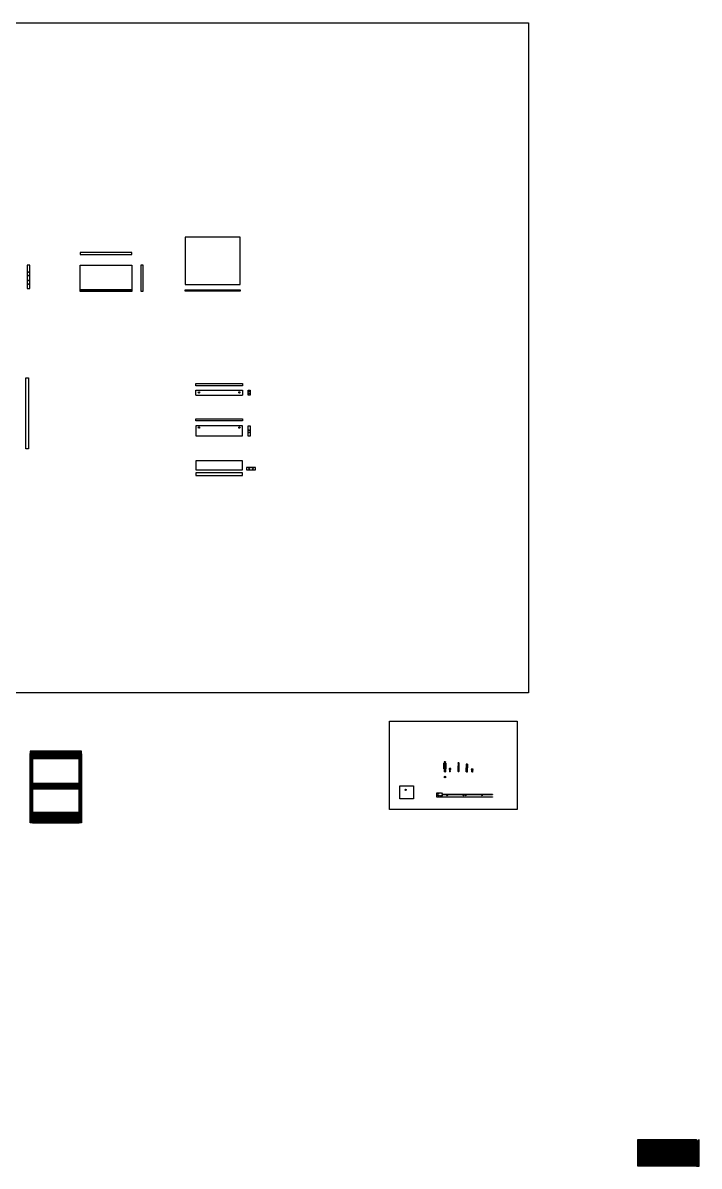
# Model space of a CAD drawing. Header units: inches. Extents: x 60 to 1198, y 6 to 893.
# Drawn here: x 674 to 1198, y 7 to 893 of the extents above; entities that cross this region are included whole.
import ezdxf

# ---------------------------------------------------------------- set-up
doc = ezdxf.new("R2010")
doc.units = ezdxf.units.IN
doc.header["$MEASUREMENT"] = 0
doc.layers.get('0').update_dxf_attribs({"color": 11})
doc.layers.add('Viti', color=41, linetype='Continuous')

# ---------------------------------------------------------------- blocks, each defined once
blk = doc.blocks.new('*U36')
blk.add_lwpolyline([(0, 0), (0, 0.1), (0.05, 0), (0.12, -0.4), (0.12, -0.5), (0.07, -0.4), (0, 0)])
blk = doc.blocks.new('*U37')
at = {"color": 0, "linetype": 'ByBlock', "lineweight": -2, "transparency": 16777216}
for p in [(42.38, 270.66), (42.61, 270.66), (42.84, 270.66), (43.06, 270.66)]:
    blk.add_blockref('*U36', p, dxfattribs=at)
blk = doc.blocks.new('100347')
for p, q in [((40.13, 252.09), (40.25, 251.93)), ((40.13, 252.09), (40.13, 251.29)), ((40.25, 251.44), (40.13, 251.29)), ((40.41, 251.49), (40.38, 251.49)), ((40.57, 251.89), (40.39, 251.89)), ((40.64, 251.49), (40.46, 251.49)), ((40.79, 251.89), (40.62, 251.89)), ((40.87, 251.49), (40.69, 251.49)), ((41.02, 251.89), (40.84, 251.89)), ((41.09, 251.49), (40.92, 251.49)), ((41.16, 251.89), (41.07, 251.89)), ((41.16, 251.49), (41.14, 251.49)), ((41.21, 251.85), (41.19, 251.87)), ((41.19, 251.5), (41.21, 251.52)), ((41.23, 251.82), (41.23, 251.56))]:
    blk.add_line(p, q)
for centre, radius, start, end in [((40.38, 252.09), 0.2, 230.2432, 257.6604), ((40.38, 251.29), 0.2, 90, 129.7568), ((41.16, 251.84), 0.05, 45, 90), ((41.16, 251.54), 0.05, 270, 315), ((41.18, 251.82), 0.05, 0, 45), ((41.18, 251.56), 0.05, 315, 0)]:
    blk.add_arc(centre, radius, start, end)
blk.add_blockref('*U37', (-2.04, -18.77))
blk = doc.blocks.new('101345')
for p, q in [((40.13, 264.91), (40.13, 264.61)), ((40.17, 264.99), (40.27, 265.05)), ((40.17, 264.53), (40.27, 264.47)), ((40.28, 264.46), (40.28, 265.06)), ((40.29, 264.46), (41.63, 264.46)), ((40.3, 265.06), (41.63, 265.06)), ((40.38, 264.94), (41.63, 264.94)), ((40.38, 264.82), (41.63, 264.82)), ((40.38, 264.7), (41.63, 264.7)), ((40.38, 264.58), (41.63, 264.58)), ((42.96, 265.06), (41.63, 265.06)), ((42.88, 264.94), (41.63, 264.94)), ((42.88, 264.82), (41.63, 264.82)), ((42.88, 264.7), (41.63, 264.7)), ((42.88, 264.58), (41.63, 264.58)), ((42.96, 264.46), (41.63, 264.46)), ((42.98, 264.46), (42.98, 265.06)), ((43.09, 264.99), (42.99, 265.05)), ((43.09, 264.53), (42.99, 264.47)), ((43.13, 264.91), (43.13, 264.61))]:
    blk.add_line(p, q)
for centre, radius, start, end in [((40.23, 264.91), 0.1, 123.5668, 180), ((40.23, 264.61), 0.1, 180, 236.2912), ((40.3, 265.01), 0.05, 90, 123.5668), ((40.29, 264.51), 0.05, 236.2912, 270), ((42.96, 265.01), 0.05, 56.4332, 90), ((42.96, 264.51), 0.05, 270, 303.7088), ((43.03, 264.91), 0.1, 0, 56.4332), ((43.03, 264.61), 0.1, 303.7088, 0)]:
    blk.add_arc(centre, radius, start, end)
blk = doc.blocks.new('*U40')
blk.add_lwpolyline([(0.1, -0.2), (0.06, 0), (0.04, 0.05), (0.03, 0), (0.06, -0.2), (0.09, -0.25), (0.1, -0.2)])
blk = doc.blocks.new('*U41')
at = {"color": 0, "linetype": 'ByBlock', "lineweight": -2, "transparency": 16777216}
for p in [(40.3, 254.75), (40.42, 254.75), (40.54, 254.75), (40.65, 254.75), (40.77, 254.75), (40.89, 254.75)]:
    blk.add_blockref('*U40', p, dxfattribs=at)
blk = doc.blocks.new('109049')
for p, q in [((40.13, 240.08), (40.13, 239.79)), ((40.43, 240.28), (40.33, 240.28)), ((40.43, 239.58), (40.33, 239.58)), ((40.48, 240.23), (40.48, 239.63)), ((40.52, 240.03), (40.48, 240.03)), ((40.56, 239.83), (40.48, 239.83)), ((40.64, 240.03), (40.56, 240.03)), ((40.67, 239.83), (40.59, 239.83)), ((40.75, 240.03), (40.67, 240.03)), ((40.79, 239.83), (40.71, 239.83)), ((40.87, 240.03), (40.79, 240.03)), ((40.91, 239.83), (40.83, 239.83)), ((40.99, 240.03), (40.91, 240.03)), ((41.02, 239.83), (40.94, 239.83)), ((41.11, 240.03), (41.02, 240.03)), ((41.14, 239.83), (41.06, 239.83)), ((41.22, 240.03), (41.14, 240.03)), ((41.23, 239.83), (41.18, 239.83)), ((41.32, 240.01), (41.35, 240)), ((41.37, 239.88), (41.32, 239.85)), ((41.35, 240), (41.36, 240.05)), ((41.37, 239.88), (41.35, 240)), ((41.36, 240.05), (41.38, 239.98)), ((41.4, 239.83), (41.37, 239.88)), ((41.38, 239.98), (41.48, 239.93)), ((41.38, 239.98), (41.4, 239.89)), ((41.48, 239.93), (41.4, 239.89)), ((41.4, 239.89), (41.4, 239.83))]:
    blk.add_line(p, q)
blk.add_lwpolyline([(41.26, 239.83), (41.22, 240.03), (41.23, 240.08), (41.26, 240.03), (41.29, 239.84), (41.29, 239.78), (41.26, 239.83)])
for centre, radius, start, end in [((40.33, 240.08), 0.2, 107.545, 180), ((40.33, 239.79), 0.2, 180, 252.455), ((40.37, 239.95), 0.332, 96.8818, 107.545), ((40.37, 239.91), 0.332, 252.455, 263.1182), ((40.43, 240.23), 0.05, 0, 90), ((40.43, 239.63), 0.05, 270, 0), ((41.23, 240.03), 0.2, 270, 277.372), ((41.23, 239.83), 0.2, 63.4349, 82.7142), ((41.23, 240.03), 0.2, 287.2449, 296.5651)]:
    blk.add_arc(centre, radius, start, end)
blk.add_blockref('*U41', (0.19, -14.72))
blk = doc.blocks.new('*U43')
blk.add_lwpolyline([(0, 0), (0, 0.1), (0.05, 0), (0.12, -0.4), (0.12, -0.5), (0.07, -0.4), (0, 0)])
blk = doc.blocks.new('*U44')
at = {"color": 0, "linetype": 'ByBlock', "lineweight": -2, "transparency": 16777216}
for p in [(42.38, 270.66), (42.6, 270.66), (42.81, 270.66), (43.03, 270.66), (43.24, 270.66)]:
    blk.add_blockref('*U43', p, dxfattribs=at)
blk = doc.blocks.new('118331')
for p, q in [((40.13, 264.93), (40.13, 264.33)), ((40.13, 264.93), (40.33, 264.93)), ((40.13, 264.33), (40.33, 264.33)), ((40.33, 264.93), (40.33, 264.33)), ((40.73, 264.83), (40.33, 264.83)), ((40.73, 264.43), (40.33, 264.43)), ((40.73, 264.98), (40.73, 264.28)), ((40.73, 264.98), (42.98, 264.98)), ((40.73, 264.8), (40.73, 264.45)), ((42.98, 264.28), (40.73, 264.28)), ((40.83, 264.98), (40.83, 264.68)), ((40.83, 264.93), (42.93, 264.93)), ((40.83, 264.68), (42.93, 264.68)), ((40.83, 264.58), (40.83, 264.28)), ((40.83, 264.58), (42.93, 264.58)), ((40.83, 264.33), (42.93, 264.33)), ((42.93, 264.98), (42.93, 264.68)), ((42.93, 264.58), (42.93, 264.28)), ((42.98, 264.98), (42.98, 264.28)), ((42.98, 264.83), (43.07, 264.83)), ((43.14, 264.43), (42.98, 264.43)), ((43.12, 264.83), (43.28, 264.83)), ((43.35, 264.43), (43.19, 264.43)), ((43.33, 264.83), (43.5, 264.83)), ((43.57, 264.43), (43.4, 264.43)), ((43.55, 264.83), (43.72, 264.83)), ((43.79, 264.43), (43.62, 264.43)), ((43.77, 264.83), (43.93, 264.83)), ((44, 264.43), (43.84, 264.43)), ((43.98, 264.83), (44.08, 264.83)), ((44.08, 264.43), (44.05, 264.43)), ((44.13, 264.78), (44.13, 264.48))]:
    blk.add_line(p, q)
for centre, start, end in [((44.08, 264.78), 360, 90), ((44.08, 264.48), 270, 0)]:
    blk.add_arc(centre, 0.05, start, end)
blk.add_blockref('*U44', (0.69, -5.83))
blk = doc.blocks.new('*U46')
blk.add_lwpolyline([(0, 0), (0, 0.15), (0.05, 0), (0.12, -0.4), (0.13, -0.55), (0.07, -0.4), (0, 0)])
blk = doc.blocks.new('*U47')
at = {"color": 0, "linetype": 'ByBlock', "lineweight": -2, "transparency": 16777216}
for p in [(42.38, 270.66), (42.6, 270.66), (42.82, 270.66), (43.05, 270.66), (43.27, 270.66), (43.49, 270.66), (43.71, 270.66), (43.94, 270.66), (44.16, 270.66), (44.38, 270.66), (44.6, 270.66), (44.82, 270.66), (45.05, 270.66), (45.27, 270.66), (45.49, 270.66), (45.71, 270.66), (45.94, 270.66), (46.16, 270.66), (46.38, 270.66)]:
    blk.add_blockref('*U46', p, dxfattribs=at)
blk = doc.blocks.new('100218')
for p, q in [((40.13, 270.93), (40.13, 269.99)), ((40.15, 270.93), (40.23, 270.81)), ((40.23, 270.11), (40.15, 269.99)), ((40.23, 270.81), (40.23, 270.11)), ((40.23, 270.81), (42.28, 270.81)), ((40.23, 270.11), (42.28, 270.11)), ((42.37, 270.79), (42.59, 270.68)), ((42.59, 270.24), (42.37, 270.13)), ((42.68, 270.66), (42.81, 270.66)), ((42.88, 270.26), (42.71, 270.26)), ((42.86, 270.66), (43.03, 270.66)), ((43.1, 270.26), (42.93, 270.26)), ((43.08, 270.66), (43.25, 270.66)), ((43.33, 270.26), (43.15, 270.26)), ((43.3, 270.66), (43.48, 270.66)), ((43.55, 270.26), (43.38, 270.26)), ((43.53, 270.66), (43.7, 270.66)), ((43.77, 270.26), (43.6, 270.26)), ((43.75, 270.66), (43.92, 270.66)), ((43.99, 270.26), (43.82, 270.26)), ((43.97, 270.66), (44.14, 270.66)), ((44.21, 270.26), (44.04, 270.26)), ((44.19, 270.66), (44.36, 270.66)), ((44.44, 270.26), (44.26, 270.26)), ((44.42, 270.66), (44.59, 270.66)), ((44.66, 270.26), (44.49, 270.26)), ((44.64, 270.66), (44.81, 270.66)), ((44.88, 270.26), (44.71, 270.26)), ((44.86, 270.66), (45.03, 270.66)), ((45.1, 270.26), (44.93, 270.26)), ((45.08, 270.66), (45.25, 270.66)), ((45.33, 270.26), (45.15, 270.26)), ((45.3, 270.66), (45.48, 270.66)), ((45.55, 270.26), (45.38, 270.26)), ((45.53, 270.66), (45.7, 270.66)), ((45.77, 270.26), (45.6, 270.26)), ((45.75, 270.66), (45.92, 270.66)), ((45.99, 270.26), (45.82, 270.26)), ((45.97, 270.66), (46.14, 270.66)), ((46.21, 270.26), (46.04, 270.26)), ((46.19, 270.66), (46.36, 270.66)), ((46.44, 270.26), (46.26, 270.26)), ((46.42, 270.66), (46.59, 270.66)), ((46.66, 270.26), (46.49, 270.26)), ((46.64, 270.66), (46.88, 270.66)), ((46.88, 270.26), (46.71, 270.26)), ((46.93, 270.61), (46.93, 270.31))]:
    blk.add_line(p, q)
for centre, radius, start, end in [((40.14, 270.93), 0.01, 33.69007, 180), ((40.14, 269.99), 0.01, 180, 326.30993), ((42.28, 270.61), 0.2, 63.43495, 90), ((42.28, 270.31), 0.2, 270, 296.56505), ((42.68, 270.86), 0.2, 243.43495, 243.51032), ((42.68, 270.06), 0.2, 95.08176, 116.56505), ((42.68, 270.86), 0.2, 258.26951, 270), ((46.88, 270.61), 0.05, 360, 90), ((46.88, 270.31), 0.05, 270, 0)]:
    blk.add_arc(centre, radius, start, end)
blk.add_blockref('*U47', (0.21, 0))

msp = doc.modelspace()

# ---------------------------------------------------------------- hatches: boundary and pattern name
h = msp.add_hatch()
h.set_pattern_fill('ANSI31', color=61, scale=6.5)
h.set_pattern_definition([(45, (329.67375, 124.55235), (-0.5745243, 0.5745243), [])])
h.paths.add_polyline_path([(711.78, 328.74), (679.2, 328.74), (679.2, 326.74), (711.78, 326.74)])
h.paths.add_polyline_path([(719.2, 328.74), (711.78, 328.74), (711.78, 326.74), (719.2, 326.74)])
h = msp.add_hatch()
h.set_pattern_fill('ANSI31', color=61, scale=6)
h.paths.add_polyline_path([(681.19, 323.85), (680.6, 323.85), (680.51, 323.91), (680.51, 324.16), (680.61, 324.23), (681.19, 324.23), (681.19, 325.65), (681.09, 325.65), (681.07, 325.6), (680.91, 325.6), (680.93, 325.65), (680.85, 325.65), (680.84, 325.6), (680.68, 325.6), (680.7, 325.65), (680.62, 325.65), (680.6, 325.6), (680.53, 325.6), (680.44, 325.65), (680.44, 325.8), (680.58, 325.8), (680.6, 325.85), (680.75, 325.85), (680.75, 325.85), (680.91, 325.85), (680.89, 325.8), (680.97, 325.8), (680.99, 325.85), (681.14, 325.85), (681.13, 325.8), (681.19, 325.8), (681.19, 325.94), (681.19, 326.74), (679.2, 326.74), (679.2, 273.24), (681.19, 273.24), (681.19, 275.81), (680.6, 275.81), (680.51, 275.87), (680.51, 276.12), (680.61, 276.19), (681.19, 276.19), (681.19, 277.61), (681.09, 277.61), (681.07, 277.56), (680.91, 277.56), (680.93, 277.61), (680.85, 277.61), (680.84, 277.56), (680.68, 277.56), (680.7, 277.61), (680.62, 277.61), (680.6, 277.56), (680.53, 277.56), (680.44, 277.61), (680.44, 277.76), (680.58, 277.76), (680.6, 277.81), (680.75, 277.81), (680.75, 277.81), (680.91, 277.81), (680.89, 277.76), (680.97, 277.76), (680.99, 277.81), (681.14, 277.81), (681.13, 277.76), (681.19, 277.76), (681.19, 277.9), (681.19, 300.69), (680.6, 300.69), (680.51, 300.75), (680.51, 301), (680.61, 301.07), (681.19, 301.07), (681.19, 302.49), (681.09, 302.49), (681.07, 302.44), (680.91, 302.44), (680.93, 302.49), (680.85, 302.49), (680.84, 302.44), (680.68, 302.44), (680.7, 302.49), (680.62, 302.49), (680.6, 302.44), (680.53, 302.44), (680.44, 302.49), (680.44, 302.63), (680.58, 302.63), (680.6, 302.69), (680.75, 302.69), (680.75, 302.69), (680.91, 302.69), (680.89, 302.63), (680.97, 302.63), (680.99, 302.69), (681.14, 302.69), (681.13, 302.63), (681.19, 302.63), (681.19, 302.78)])
h = msp.add_hatch()
h.set_pattern_fill('ANSI31', color=61, scale=5)
h.paths.add_polyline_path([(717.2, 322.91), (717.2, 323.85), (716.94, 323.85), (716, 323.85), (716, 324.23), (717.2, 324.23), (717.2, 325.5), (715.6, 325.5, -0.77822), (714.74, 325.72, -0.77822), (715.6, 325.94), (717.2, 325.94), (717.2, 326.74), (681.19, 326.74), (681.19, 325.94), (682.79, 325.94, -0.77822), (683.65, 325.72, -0.77822), (682.79, 325.5), (681.19, 325.5), (681.19, 324.23), (681.45, 324.23), (682.39, 324.23), (682.39, 323.85), (681.19, 323.85), (681.19, 322.91)])
h = msp.add_hatch()
h.set_pattern_fill('ANSI31', color=61, scale=6)
h.paths.add_polyline_path([(719.2, 326.74), (717.2, 326.74), (717.2, 324.23), (717.79, 324.23), (717.88, 324.16), (717.88, 323.91), (717.79, 323.85), (717.2, 323.85), (717.2, 301.07), (717.79, 301.07), (717.88, 301), (717.88, 300.75), (717.79, 300.69), (717.2, 300.69), (717.2, 276.19), (717.79, 276.19), (717.88, 276.12), (717.88, 275.87), (717.79, 275.81), (717.2, 275.81), (717.2, 273.24), (717.2, 273.24), (719.2, 273.24)])
h = msp.add_hatch()
h.set_pattern_fill('ANSI31', color=61, scale=5)
h.paths.add_polyline_path([(681.19, 303.63), (681.19, 302.78), (682.79, 302.78, -0.77822), (683.65, 302.56, -0.77822), (682.79, 302.34), (681.19, 302.34), (681.19, 301.07), (681.45, 301.07), (682.39, 301.07), (682.39, 300.69), (681.19, 300.69), (681.19, 299.56), (717.2, 299.56), (717.2, 300.69), (716.94, 300.69), (716, 300.69), (716, 301.07), (717.2, 301.07), (717.2, 302.34), (715.6, 302.34, -0.77822), (714.74, 302.56, -0.77822), (715.6, 302.78), (717.2, 302.78), (717.2, 303.63)])
h = msp.add_hatch()
h.set_pattern_fill('ANSI31', color=61, scale=5)
h.paths.add_polyline_path([(681.19, 281.13), (681.19, 277.9), (682.79, 277.9, -0.77822), (683.65, 277.68, -0.77822), (682.79, 277.46), (681.19, 277.46), (681.19, 276.19), (681.45, 276.19), (682.39, 276.19), (682.39, 275.81), (681.19, 275.81), (681.19, 273.24), (717.2, 273.24), (717.2, 275.81), (716.94, 275.81), (716, 275.81), (716, 276.19), (717.2, 276.19), (717.2, 277.46), (715.6, 277.46, -0.77822), (714.74, 277.68, -0.77822), (715.6, 277.9), (717.2, 277.9), (717.2, 281.13)])
h = msp.add_hatch()
h.set_pattern_fill('ANSI31', color=61, scale=5)
h.paths.add_polyline_path([(1153.4, 27.64), (1153.45, 7.05), (1195.84, 7.14), (1195.84, 13.89), (1195.58, 13.89), (1194.73, 13.89), (1194.64, 13.95), (1194.64, 14.2), (1194.73, 14.26), (1195.58, 14.26), (1195.84, 14.26), (1195.84, 15.54), (1194.24, 15.54, -0.77822), (1193.38, 15.76, -0.77822), (1194.24, 15.98), (1195.84, 15.98), (1195.84, 20.38), (1195.58, 20.38), (1194.73, 20.38), (1194.64, 20.45), (1194.64, 20.7), (1194.73, 20.76), (1195.58, 20.76), (1195.84, 20.76), (1195.84, 22.04), (1194.24, 22.04, -0.77822), (1193.38, 22.25, -0.77822), (1194.24, 22.47), (1195.84, 22.47), (1195.84, 27.64)])
h.paths.add_polyline_path([(1150.3, 7.04), (1151.55, 7.04), (1151.5, 27.64), (1150.3, 27.64)])
h = msp.add_hatch()
h.set_pattern_fill('ANSI31', color=61, scale=6.5)
h.paths.add_polyline_path([(1197.84, 27.64), (1195.84, 25.46), (1195.84, 22.33), (1196.59, 22.33), (1196.59, 22.18), (1195.84, 22.18), (1195.84, 22.04), (1195.84, 20.76), (1196.43, 20.76), (1196.52, 20.7), (1196.52, 20.45), (1196.43, 20.38), (1195.84, 20.38), (1195.84, 15.83), (1196.59, 15.83), (1196.59, 15.69), (1195.84, 15.69), (1195.84, 15.54), (1195.84, 14.26), (1196.43, 14.26), (1196.52, 14.2), (1196.52, 13.95), (1196.43, 13.89), (1195.84, 13.89), (1195.84, 7.14), (1197.84, 7.14)])
h.paths.add_polyline_path([(1153.4, 27.64), (1151.5, 27.64), (1151.55, 7.04), (1153.45, 7.05)])

# ---------------------------------------------------------------- linework, layer by layer
for p, q in [((807.77, 604.73), (807.77, 608.57)), ((807.77, 608.57), (843.78, 608.57)), ((843.78, 608.57), (843.78, 604.73)), ((994.45, 296.47), (998.13, 296.47)), ((994.45, 293.38), (1037.57, 293.38)), ((998.13, 296.47), (999.02, 295.01)), ((999.02, 295.01), (1037.57, 295.01)), ((1037.57, 295.28), (1037.57, 295.01)), ((1037.57, 293.38), (1037.57, 293.1)), ((717.2, 281.13), (681.19, 281.13)), ((681.19, 273.24), (717.2, 273.24)), ((1150.3, 7.04), (1150.3, 27.64)), ((1151.5, 27.64), (1151.55, 7.04)), ((1153.4, 27.64), (1153.45, 7.05)), ((1195.84, 15.54), (1195.84, 14.26)), ((1195.84, 13.89), (1195.84, 7.14)), ((1195.84, 7.14), (1150.3, 7.04)), ((1195.84, 7.14), (1197.84, 7.14))]:
    msp.add_line(p, q)
at = {"color": 200}
for p, q in [((1150.3, 27.64), (1195.84, 27.64)), ((1197.84, 27.64), (1195.84, 25.46)), ((1195.84, 27.64), (1195.84, 22.47)), ((1197.84, 7.14), (1197.84, 27.64)), ((1195.84, 22.04), (1195.84, 20.76)), ((1195.84, 20.38), (1195.84, 15.98))]:
    msp.add_line(p, q, dxfattribs=at)
for points in [[(394.07, 893.21), (1065.68, 893.21), (1065.68, 373.88), (394.07, 373.88)], [(799.42, 690.37), (842.12, 690.37), (842.12, 727.17), (799.42, 727.17)], [(758.06, 715.27), (718.06, 715.27), (718.06, 713.67), (758.06, 713.67)], [(677.01, 687.26), (678.92, 687.26), (678.92, 705.47), (677.01, 705.47)], [(758.06, 705.48), (758.06, 684.98), (718.06, 684.98), (718.06, 705.48)], [(764.95, 685.13), (766.86, 685.13), (766.86, 705.47), (764.95, 705.47)], [(718.06, 686.6), (758.06, 686.6), (758.06, 685.52), (718.06, 685.52)], [(799.42, 686.31), (842.12, 686.31), (842.12, 685.23), (799.42, 685.23)], [(675.92, 618.14), (677.92, 618.14), (677.92, 563.14), (675.92, 563.14)], [(843.78, 613.58), (843.78, 611.9), (807.77, 611.9), (807.77, 613.58)], [(848.2, 608.57), (849.88, 608.57), (849.88, 604.73), (848.2, 604.73)], [(843.78, 586.29), (843.78, 584.61), (807.77, 584.61), (807.77, 586.29)], [(807.77, 573.04), (843.78, 573.04), (843.78, 580.94), (807.77, 580.94)], [(848.2, 572.93), (848.2, 580.83), (849.88, 580.83), (849.88, 572.93)], [(807.77, 546.7), (843.78, 546.7), (843.78, 553.7), (807.77, 553.7)], [(807.77, 542.36), (843.78, 542.36), (843.78, 544.33), (807.77, 544.33)], [(853.92, 548.67), (846.93, 548.67), (846.93, 546.7), (853.92, 546.7)], [(957.76, 351.91), (1056.82, 351.91), (1056.82, 283.36), (957.76, 283.36)], [(679.2, 273.24), (679.2, 326.74), (681.19, 326.74), (681.19, 273.24)], [(965.87, 301.88), (976.41, 301.88), (976.41, 291.85), (965.87, 291.85)]]:
    msp.add_lwpolyline(points, close=True)
for points in [[(807.77, 604.73), (843.78, 604.73)], [(717.2, 303.63), (681.19, 303.63)], [(1000.67, 308.55), (1000.36, 308.55), (1000.36, 308.74), (1000.67, 308.74)], [(1000.67, 308.74), (1000.67, 309.05), (1000.88, 309.05), (1000.88, 308.74)], [(1000.88, 308.55), (1000.88, 308.25), (1000.67, 308.25), (1000.67, 308.55)], [(1000.88, 308.74), (1001.19, 308.74), (1001.19, 308.55), (1000.88, 308.55)], [(681.19, 299.56), (717.2, 299.56)], [(970.03, 298.75), (970.03, 298.64), (969.94, 298.7), (970.03, 298.75)], [(970.09, 298.75), (970.64, 298.75), (970.64, 298.64), (970.09, 298.64), (970.09, 298.75)], [(1037.57, 293.1), (994.45, 293.1), (994.45, 296.47)], [(998.85, 295.28), (1037.57, 295.28)]]:
    msp.add_lwpolyline(points)
msp.add_lwpolyline([(719.2, 326.74), (719.2, 328.74), (679.2, 328.74), (679.2, 326.74)], close=True, dxfattribs=at)
for points in [[(681.19, 322.91), (717.2, 322.91)], [(717.2, 324.23), (717.2, 326.74), (719.2, 326.74), (719.2, 273.24), (717.2, 273.24), (717.2, 323.85)]]:
    msp.add_lwpolyline(points, dxfattribs=at)
for centre, radius in [((678.01, 700.08), 0.257), ((678.01, 697.27), 0.257), ((678.01, 693.59), 0.257), ((678.01, 690.77), 0.257), ((810.12, 606.75), 0.5), ((841.43, 606.75), 0.5), ((848.99, 607.55), 0.257), ((848.99, 605.98), 0.257), ((810.12, 579.48), 0.5), ((841.44, 579.48), 0.5), ((849.04, 577.38), 0.257), ((849.04, 575.81), 0.257), ((849.04, 547.64), 0.257), ((851.86, 547.64), 0.257), ((1000.77, 308.64), 0.601), ((970.29, 298.7), 0.5), ((994.94, 295.87), 0.32), ((995.65, 294.23), 0.549), ((995.55, 295.87), 0.32), ((995.65, 294.23), 0.27), ((997.7, 294.13), 0.32), ((998.42, 294.23), 0.32), ((1002.62, 294.47), 0.32), ((1015.25, 294.47), 0.32), ((1016.89, 294.47), 0.32), ((1029.53, 294.47), 0.32)]:
    msp.add_circle(centre, radius)
at = {"layer": 'Viti'}
for p, q in [((680.44, 325.8), (680.44, 325.65)), ((680.53, 325.6), (680.6, 325.85)), ((680.6, 325.6), (680.68, 325.85)), ((680.68, 325.6), (680.75, 325.85)), ((680.76, 325.6), (680.83, 325.85)), ((680.84, 325.6), (680.91, 325.85)), ((680.91, 325.6), (680.99, 325.85)), ((680.99, 325.6), (681.07, 325.85)), ((681.07, 325.6), (681.14, 325.85)), ((681.19, 325.94), (681.19, 325.5)), ((682.79, 325.94), (681.19, 325.94)), ((682.79, 325.5), (681.19, 325.5)), ((682.44, 325.85), (681.32, 325.85)), ((681.32, 325.72), (681.32, 325.72)), ((681.32, 325.6), (682.44, 325.6)), ((681.32, 325.6), (681.32, 325.6)), ((681.38, 325.78), (682.38, 325.78)), ((682.38, 325.66), (681.38, 325.66)), ((682.44, 325.72), (682.44, 325.72)), ((682.57, 325.94), (682.57, 325.5)), ((682.74, 325.78), (682.57, 325.78)), ((682.74, 325.66), (682.57, 325.66)), ((715.6, 325.94), (717.2, 325.94)), ((715.6, 325.5), (717.2, 325.5)), ((715.66, 325.78), (715.83, 325.78)), ((715.66, 325.66), (715.83, 325.66)), ((715.83, 325.94), (715.83, 325.5)), ((715.95, 325.85), (717.08, 325.85)), ((715.95, 325.72), (715.95, 325.72)), ((717.08, 325.6), (715.95, 325.6)), ((717.02, 325.78), (716.01, 325.78)), ((716.01, 325.66), (717.02, 325.66)), ((717.08, 325.72), (717.08, 325.72)), ((717.08, 325.6), (717.08, 325.6)), ((717.2, 325.94), (717.2, 325.5)), ((717.32, 325.6), (717.25, 325.85)), ((717.4, 325.6), (717.33, 325.85)), ((717.48, 325.6), (717.41, 325.85)), ((717.56, 325.6), (717.48, 325.85)), ((717.63, 325.6), (717.56, 325.85)), ((717.71, 325.6), (717.64, 325.85)), ((717.79, 325.6), (717.72, 325.85)), ((717.87, 325.6), (717.8, 325.85)), ((717.95, 325.8), (717.95, 325.65)), ((680.44, 302.63), (680.44, 302.49)), ((680.53, 302.44), (680.6, 302.69)), ((680.6, 302.44), (680.68, 302.69)), ((680.68, 302.44), (680.75, 302.69)), ((680.76, 302.44), (680.83, 302.69)), ((680.84, 302.44), (680.91, 302.69)), ((680.91, 302.44), (680.99, 302.69)), ((680.99, 302.44), (681.07, 302.69)), ((681.07, 302.44), (681.14, 302.69)), ((681.19, 302.78), (681.19, 302.34)), ((682.79, 302.78), (681.19, 302.78)), ((682.79, 302.34), (681.19, 302.34)), ((682.44, 302.69), (681.32, 302.69)), ((681.32, 302.56), (681.32, 302.56)), ((681.32, 302.44), (682.44, 302.44)), ((681.32, 302.44), (681.32, 302.44)), ((681.38, 302.62), (682.38, 302.62)), ((682.38, 302.5), (681.38, 302.5)), ((682.44, 302.56), (682.44, 302.56)), ((682.57, 302.78), (682.57, 302.34)), ((682.74, 302.62), (682.57, 302.62)), ((682.74, 302.5), (682.57, 302.5)), ((715.6, 302.78), (717.2, 302.78)), ((715.6, 302.34), (717.2, 302.34)), ((715.66, 302.62), (715.83, 302.62)), ((715.66, 302.5), (715.83, 302.5)), ((715.83, 302.78), (715.83, 302.34)), ((715.95, 302.69), (717.08, 302.69)), ((715.95, 302.56), (715.95, 302.56)), ((717.08, 302.44), (715.95, 302.44)), ((717.02, 302.62), (716.01, 302.62)), ((716.01, 302.5), (717.02, 302.5)), ((717.08, 302.56), (717.08, 302.56)), ((717.08, 302.44), (717.08, 302.44)), ((717.2, 302.78), (717.2, 302.34)), ((717.32, 302.44), (717.25, 302.69)), ((717.4, 302.44), (717.33, 302.69)), ((717.48, 302.44), (717.41, 302.69)), ((717.56, 302.44), (717.48, 302.69)), ((717.63, 302.44), (717.56, 302.69)), ((717.71, 302.44), (717.64, 302.69)), ((717.79, 302.44), (717.72, 302.69)), ((717.87, 302.44), (717.8, 302.69)), ((717.95, 302.63), (717.95, 302.49)), ((680.44, 277.76), (680.44, 277.61)), ((680.53, 277.56), (680.6, 277.81)), ((680.6, 277.56), (680.68, 277.81)), ((680.68, 277.56), (680.75, 277.81)), ((680.76, 277.56), (680.83, 277.81)), ((680.84, 277.56), (680.91, 277.81)), ((680.91, 277.56), (680.99, 277.81)), ((680.99, 277.56), (681.07, 277.81)), ((681.07, 277.56), (681.14, 277.81)), ((681.19, 277.9), (681.19, 277.46)), ((682.79, 277.9), (681.19, 277.9)), ((682.79, 277.46), (681.19, 277.46)), ((682.44, 277.81), (681.32, 277.81)), ((681.32, 277.68), (681.32, 277.68)), ((681.32, 277.56), (682.44, 277.56)), ((681.32, 277.56), (681.32, 277.56)), ((681.38, 277.74), (682.38, 277.74)), ((682.38, 277.62), (681.38, 277.62)), ((682.44, 277.68), (682.44, 277.68)), ((682.57, 277.9), (682.57, 277.46)), ((682.74, 277.74), (682.57, 277.74)), ((682.74, 277.62), (682.57, 277.62)), ((715.6, 277.9), (717.2, 277.9)), ((715.6, 277.46), (717.2, 277.46)), ((715.66, 277.74), (715.83, 277.74)), ((715.66, 277.62), (715.83, 277.62)), ((715.83, 277.9), (715.83, 277.46)), ((715.95, 277.81), (717.08, 277.81)), ((715.95, 277.68), (715.95, 277.68)), ((717.08, 277.56), (715.95, 277.56)), ((717.02, 277.74), (716.01, 277.74)), ((716.01, 277.62), (717.02, 277.62)), ((717.08, 277.68), (717.08, 277.68)), ((717.08, 277.56), (717.08, 277.56)), ((717.2, 277.9), (717.2, 277.46)), ((717.32, 277.56), (717.25, 277.81)), ((717.4, 277.56), (717.33, 277.81)), ((717.48, 277.56), (717.41, 277.81)), ((717.56, 277.56), (717.48, 277.81)), ((717.63, 277.56), (717.56, 277.81)), ((717.71, 277.56), (717.64, 277.81)), ((717.79, 277.56), (717.72, 277.81)), ((717.87, 277.56), (717.8, 277.81)), ((717.95, 277.76), (717.95, 277.61)), ((1194.24, 22.47), (1195.84, 22.47)), ((1194.24, 22.04), (1195.84, 22.04)), ((1194.29, 22.32), (1194.46, 22.32)), ((1194.29, 22.19), (1194.46, 22.19)), ((1194.46, 22.47), (1194.46, 22.04)), ((1194.59, 22.38), (1195.72, 22.38)), ((1194.59, 22.25), (1194.59, 22.25)), ((1195.72, 22.13), (1194.59, 22.13)), ((1195.65, 22.32), (1194.65, 22.32)), ((1194.65, 22.19), (1195.65, 22.19)), ((1195.72, 22.25), (1195.72, 22.25)), ((1195.72, 22.13), (1195.72, 22.13)), ((1195.84, 22.47), (1195.84, 22.04)), ((1195.96, 22.13), (1195.89, 22.38)), ((1196.04, 22.13), (1195.97, 22.38)), ((1196.12, 22.13), (1196.04, 22.38)), ((1196.19, 22.13), (1196.12, 22.38)), ((1196.27, 22.13), (1196.2, 22.38)), ((1196.35, 22.13), (1196.28, 22.38)), ((1196.43, 22.13), (1196.36, 22.38)), ((1196.51, 22.13), (1196.43, 22.38)), ((1196.59, 22.33), (1196.59, 22.18)), ((1194.24, 15.98), (1195.84, 15.98)), ((1194.24, 15.54), (1195.84, 15.54)), ((1194.29, 15.82), (1194.46, 15.82)), ((1194.29, 15.7), (1194.46, 15.7)), ((1194.46, 15.98), (1194.46, 15.54)), ((1194.59, 15.89), (1195.72, 15.89)), ((1194.59, 15.76), (1194.59, 15.76)), ((1195.72, 15.63), (1194.59, 15.63)), ((1195.65, 15.82), (1194.65, 15.82)), ((1194.65, 15.7), (1195.65, 15.7)), ((1195.72, 15.76), (1195.72, 15.76)), ((1195.72, 15.63), (1195.72, 15.63)), ((1195.84, 15.98), (1195.84, 15.54)), ((1195.96, 15.63), (1195.89, 15.89)), ((1196.04, 15.63), (1195.97, 15.89)), ((1196.12, 15.63), (1196.04, 15.89)), ((1196.19, 15.63), (1196.12, 15.89)), ((1196.27, 15.63), (1196.2, 15.89)), ((1196.35, 15.63), (1196.28, 15.89)), ((1196.43, 15.63), (1196.36, 15.89)), ((1196.51, 15.63), (1196.43, 15.89)), ((1196.59, 15.83), (1196.59, 15.69))]:
    msp.add_line(p, q, dxfattribs=at)
for points in [[(681.19, 325.8), (680.44, 325.8)], [(680.44, 325.65), (681.19, 325.65)], [(683.14, 325.99), (683.25, 325.99), (683.19, 326.07), (683.14, 325.99)], [(683.14, 325.93), (683.14, 325.37), (683.25, 325.37), (683.25, 325.93), (683.14, 325.93)], [(715.25, 325.99), (715.15, 325.99), (715.2, 326.07), (715.25, 325.99)], [(715.25, 325.93), (715.25, 325.37), (715.15, 325.37), (715.15, 325.93), (715.25, 325.93)], [(717.2, 325.8), (717.95, 325.8)], [(717.95, 325.65), (717.2, 325.65)], [(681.19, 302.63), (680.44, 302.63)], [(680.44, 302.49), (681.19, 302.49)], [(683.14, 302.82), (683.25, 302.82), (683.19, 302.91), (683.14, 302.82)], [(683.14, 302.76), (683.14, 302.21), (683.25, 302.21), (683.25, 302.76), (683.14, 302.76)], [(715.25, 302.82), (715.15, 302.82), (715.2, 302.91), (715.25, 302.82)], [(715.25, 302.76), (715.25, 302.21), (715.15, 302.21), (715.15, 302.76), (715.25, 302.76)], [(717.2, 302.63), (717.95, 302.63)], [(717.95, 302.49), (717.2, 302.49)], [(681.19, 277.76), (680.44, 277.76)], [(680.44, 277.61), (681.19, 277.61)], [(683.14, 277.95), (683.25, 277.95), (683.19, 278.03), (683.14, 277.95)], [(683.14, 277.89), (683.14, 277.33), (683.25, 277.33), (683.25, 277.89), (683.14, 277.89)], [(715.25, 277.95), (715.15, 277.95), (715.2, 278.03), (715.25, 277.95)], [(715.25, 277.89), (715.25, 277.33), (715.15, 277.33), (715.15, 277.89), (715.25, 277.89)], [(717.2, 277.76), (717.95, 277.76)], [(717.95, 277.61), (717.2, 277.61)], [(1193.89, 22.52), (1193.78, 22.52), (1193.84, 22.6), (1193.89, 22.52)], [(1193.89, 22.46), (1193.89, 21.9), (1193.78, 21.9), (1193.78, 22.46), (1193.89, 22.46)], [(1195.84, 22.33), (1196.59, 22.33)], [(1196.59, 22.18), (1195.84, 22.18)], [(1193.89, 16.02), (1193.78, 16.02), (1193.84, 16.11), (1193.89, 16.02)], [(1193.89, 15.96), (1193.89, 15.41), (1193.78, 15.41), (1193.78, 15.96), (1193.89, 15.96)], [(1195.84, 15.83), (1196.59, 15.83)], [(1196.59, 15.69), (1195.84, 15.69)]]:
    msp.add_lwpolyline(points, dxfattribs=at)
for centre in [(683.19, 325.72), (715.2, 325.72), (683.19, 302.56), (715.2, 302.56), (683.19, 277.68), (715.2, 277.68), (1193.84, 22.25), (1193.84, 15.76)]:
    msp.add_circle(centre, 0.46, dxfattribs=at)
for centre, radius, start, end in [((681.34, 326.01), 0.162, 204.28296, 261.97725), ((681.34, 325.44), 0.162, 98.02275, 155.71704), ((681.38, 325.72), 0.0626, 90, 180), ((681.38, 325.72), 0.0626, 180, 270), ((682.38, 325.72), 0.0626, 0, 90), ((682.38, 325.72), 0.0626, 270, 0), ((682.42, 326.01), 0.162, 278.02275, 335.71704), ((715.97, 326.01), 0.162, 204.28296, 261.97725), ((716.01, 325.72), 0.0626, 90, 180), ((716.01, 325.72), 0.0626, 180, 270), ((717.02, 325.72), 0.0626, 0, 90), ((717.02, 325.72), 0.0626, 270, 0), ((717.06, 326.01), 0.162, 278.02275, 335.71704), ((717.06, 325.44), 0.162, 24.28296, 81.97725), ((681.34, 302.85), 0.162, 204.28296, 261.97725), ((681.34, 302.28), 0.162, 98.02275, 155.71704), ((681.38, 302.56), 0.0626, 90, 180), ((681.38, 302.56), 0.0626, 180, 270), ((682.38, 302.56), 0.0626, 0, 90), ((682.38, 302.56), 0.0626, 270, 0), ((682.42, 302.85), 0.162, 278.02275, 335.71704), ((715.97, 302.85), 0.162, 204.28296, 261.97725), ((716.01, 302.56), 0.0626, 90, 180), ((716.01, 302.56), 0.0626, 180, 270), ((717.02, 302.56), 0.0626, 0, 90), ((717.02, 302.56), 0.0626, 270, 0), ((717.06, 302.85), 0.162, 278.02275, 335.71704), ((717.06, 302.28), 0.162, 24.28296, 81.97725), ((681.34, 277.97), 0.162, 204.28296, 261.97725), ((681.34, 277.4), 0.162, 98.02275, 155.71704), ((681.38, 277.68), 0.0626, 90, 180), ((681.38, 277.68), 0.0626, 180, 270), ((682.38, 277.68), 0.0626, 0, 90), ((682.38, 277.68), 0.0626, 270, 0), ((682.42, 277.97), 0.162, 278.02275, 335.71704), ((715.97, 277.97), 0.162, 204.28296, 261.97725), ((716.01, 277.68), 0.0626, 90, 180), ((716.01, 277.68), 0.0626, 180, 270), ((717.02, 277.68), 0.0626, 0, 90), ((717.02, 277.68), 0.0626, 270, 0), ((717.06, 277.97), 0.162, 278.02275, 335.71704), ((717.06, 277.4), 0.162, 24.28296, 81.97725), ((1194.61, 22.54), 0.162, 204.28296, 261.97725), ((1194.65, 22.25), 0.0626, 90, 180), ((1194.65, 22.25), 0.0626, 180, 270), ((1195.65, 22.25), 0.0626, 0, 90), ((1195.65, 22.25), 0.0626, 270, 0), ((1195.69, 22.54), 0.162, 278.02275, 335.71704), ((1195.69, 21.97), 0.162, 24.28296, 81.97725), ((1194.61, 16.05), 0.162, 204.28296, 261.97725), ((1194.65, 15.76), 0.0626, 90, 180), ((1194.65, 15.76), 0.0626, 180, 270), ((1195.65, 15.76), 0.0626, 0, 90), ((1195.65, 15.76), 0.0626, 270, 0), ((1195.69, 16.05), 0.162, 278.02275, 335.71704), ((1195.69, 15.47), 0.162, 24.28296, 81.97725)]:
    msp.add_arc(centre, radius, start, end, dxfattribs=at)

# ---------------------------------------------------------------- block references
at = {"layer": 'Viti', "yscale": 0.6269097745241918, "zscale": 0.6269097745241918}
for p, xscale in [((707.55, 158.06), -0.6269097745241918), ((690.84, 158.06), 0.6269097745241918), ((707.55, 134.9), -0.6269097745241918), ((690.84, 134.9), 0.6269097745241918), ((707.55, 110.02), -0.6269097745241918), ((690.84, 110.02), 0.6269097745241918), ((1169.48, -145.41), 0.6269097745241918), ((1169.48, -151.9), 0.6269097745241918)]:
    msp.add_blockref('101345', p, dxfattribs=dict(at, xscale=xscale))
at = {"layer": 'Viti', "xscale": 1.961647035033487, "yscale": 1.961647035033487, "zscale": 1.961647035033487, "rotation": 270}
for name, p in [('118331', (481.63, 399.24)), ('109049', (534.08, 393.96)), ('101345', (498.45, 397.31)), ('100347', (528.29, 393.5))]:
    msp.add_blockref(name, p, dxfattribs=at)
at = {"layer": 'Viti', "rotation": 270}
msp.add_blockref('100218', (740.85, 359.71), dxfattribs=at)

doc.saveas('drawing.dxf')
